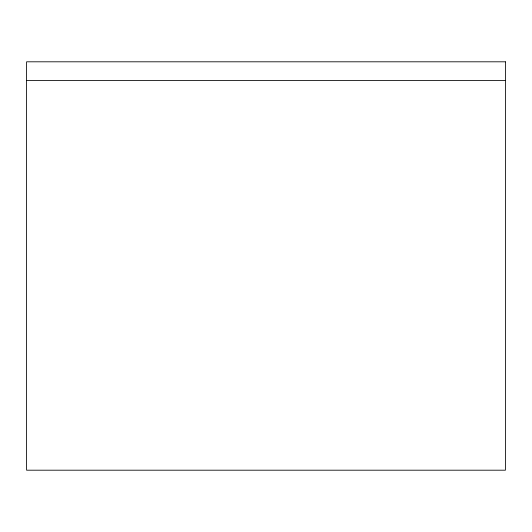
<?xml version="1.0" encoding="UTF-8"?>
<svg xmlns="http://www.w3.org/2000/svg" width="532" height="532" viewBox="0 0 532 532"><rect width="100%" height="100%" fill="white"/><g stroke="black" fill="none" stroke-linecap="round" stroke-linejoin="round"><path stroke-width="0.8" d="M26.6 80.585L505.4 80.585M505.4 61.805L26.6 61.805L26.6 470.195L505.4 470.195L505.4 61.805"/></g></svg>
